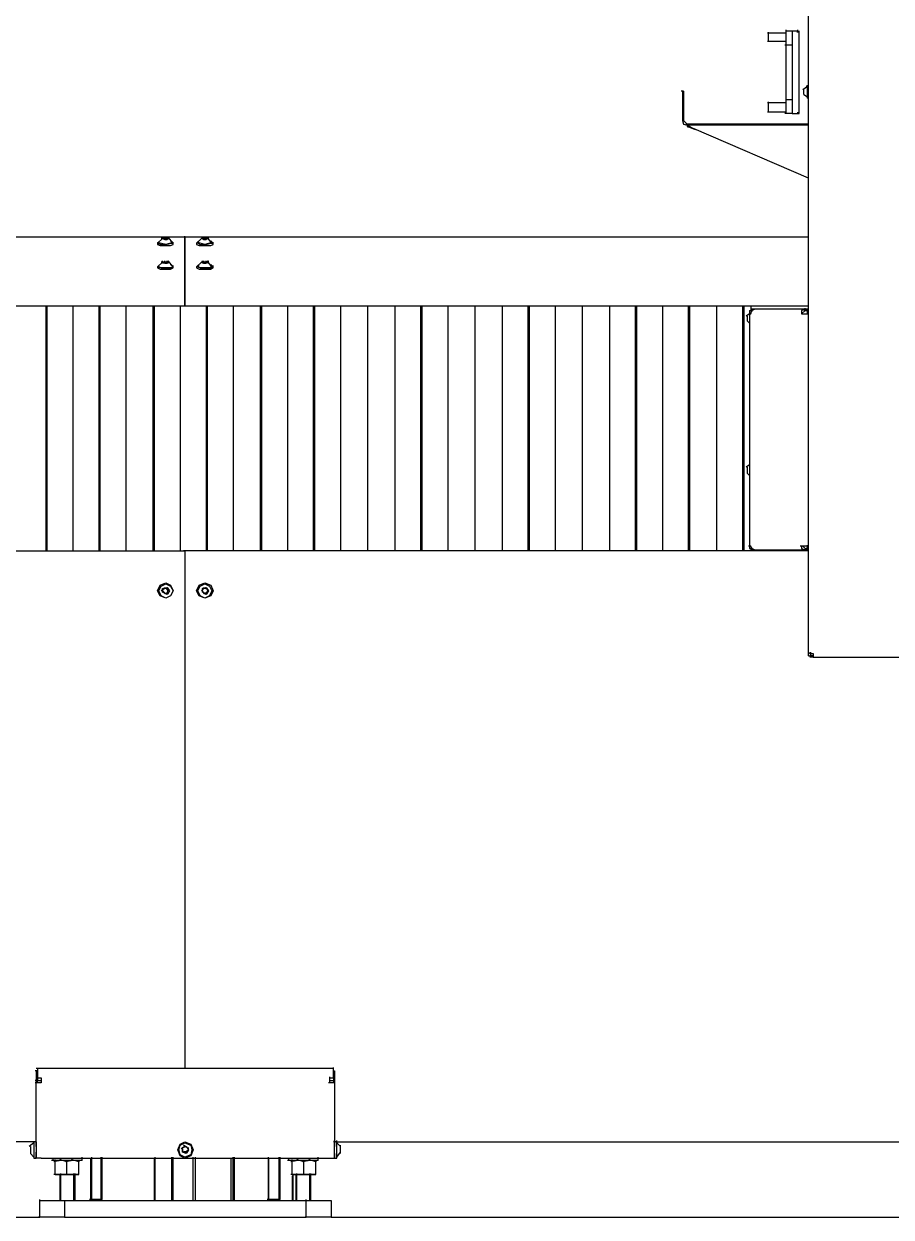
# Model space of a CAD drawing. Header units: inches. Extents: x 144 to 9879, y -166 to 6992.
# Drawn here: x 7871 to 8752, y 4601 to 5813 of the extents above; entities that cross this region are included whole.
import ezdxf

# ---------------------------------------------------------------- set-up
doc = ezdxf.new("R2010")
doc.units = ezdxf.units.IN
doc.header["$MEASUREMENT"] = 0

msp = doc.modelspace()

# ---------------------------------------------------------------- linework, layer by layer
at = {"color": 7}
for points in [[(8668.4, 5174.6), (8668.4, 5955.5)], [(8645.6, 5791.4), (8645.6, 5807)], [(8657.6, 5804.6), (8657.6, 5807)], [(8645.6, 5803.4), (8626.5, 5803.4)], [(8645.6, 5795), (8626.5, 5795)], [(8627.7, 5795), (8627.7, 5804.6)], [(8645.6, 5805.8), (8651.6, 5805.8)], [(8651.6, 5805.8), (8651.6, 5722)], [(8651.6, 5805.8), (8657.6, 5805.8)], [(8658.8, 5804.6), (8656.4, 5804.6)], [(8658.8, 5722), (8658.8, 5805.8)], [(8651.6, 5791.4), (8644.4, 5791.4)], [(8645.6, 5736.3), (8645.6, 5792.6)], [(8667.2, 5749.5), (8662.4, 5745.9)], [(8663.6, 5741.1), (8663.6, 5747.1)], [(8668.4, 5749.5), (8666, 5749.5)], [(8667.2, 5737.5), (8667.2, 5750.7)], [(8541.4, 5744.7), (8539, 5744.7)], [(8540.2, 5744.7), (8540.2, 5714.8)], [(8541.4, 5744.7), (8541.4, 5714.8)], [(8627.7, 5723.2), (8627.7, 5733.9)], [(8645.6, 5722), (8645.6, 5737.5)], [(8645.6, 5736.3), (8651.6, 5736.3)], [(8663.6, 5741.1), (8667.2, 5738.7)], [(8667.2, 5737.5), (8668.4, 5737.5)], [(8645.6, 5732.7), (8626.5, 5732.7)], [(8645.6, 5723.2), (8626.5, 5723.2)], [(8651.6, 5722), (8644.4, 5722)], [(8651.6, 5722), (8657.6, 5722)], [(8657.6, 5722), (8657.6, 5723.2)], [(8657.6, 5722), (8658.8, 5722)], [(8540.2, 5714.8), (8541.4, 5711.2), (8545, 5710)], [(8541.4, 5714.8), (8545, 5711.2)], [(8668.4, 5711.2), (8543.8, 5711.2)], [(8668.4, 5710), (8543.8, 5710)], [(8545, 5711.2), (8545, 5710)], [(8553.4, 5705.2), (8545, 5710)], [(8546.2, 5710), (8546.2, 5708.8)], [(8546.2, 5707.6), (8546.2, 5710)], [(8553.4, 5705.2), (8545, 5708.8)], [(8668.4, 5656.1), (8552.2, 5706.4)], [(8034.8, 5596.2), (6549.6, 5596.2)], [(8012, 5595), (8007.2, 5590.2)], [(8008.4, 5591.4), (8007.2, 5590.2), (8010.8, 5589), (8015.6, 5589), (8021.6, 5590.2), (8022.8, 5590.2)], [(8007.2, 5590.2), (8007.2, 5589)], [(8007.2, 5589), (8009.6, 5587.8), (8020.4, 5587.8), (8022.8, 5589)], [(8022.8, 5590.2), (8020.4, 5590.2), (8015.6, 5589), (8009.6, 5590.2), (8008.4, 5590.2)], [(8014.4, 5595), (8010.8, 5595)], [(8012, 5595), (8012, 5596.2)], [(8014.4, 5595), (8012, 5595)], [(8012, 5595), (8014.4, 5593.8)], [(8019.2, 5595), (8016.8, 5593.8), (8012, 5595), (8019.2, 5595)], [(8016.8, 5595), (8013.2, 5595)], [(8016.8, 5595), (8013.2, 5595)], [(8014.4, 5595), (8014.4, 5596.2)], [(8014.4, 5593.8), (8014.4, 5596.2)], [(8014.4, 5595), (8014.4, 5593.8)], [(8014.4, 5593.8), (8014.4, 5595)], [(8014.4, 5593.8), (8016.8, 5593.8)], [(8018, 5595), (8015.6, 5595)], [(8016.8, 5595), (8016.8, 5596.2)], [(8016.8, 5593.8), (8016.8, 5596.2)], [(8016.8, 5593.8), (8018, 5596.2)], [(8016.8, 5595), (8016.8, 5593.8)], [(8016.8, 5593.8), (8016.8, 5595)], [(8018, 5595), (8016.8, 5595)], [(8018, 5595), (8018, 5596.2)], [(8022.8, 5590.2), (8018, 5596.2)], [(8022.8, 5590.2), (8020.4, 5592.6)], [(8022.8, 5590.2), (8022.8, 5591.4)], [(8022.8, 5589), (8022.8, 5591.4)], [(8668.4, 5596.2), (8033.6, 5596.2)], [(8034.8, 5556.7), (8034.8, 5597.4)], [(8034.8, 5596.2), (8034.8, 5597.4)], [(8034.8, 5596.2), (8034.8, 5597.4)], [(8034.8, 5596.2), (8034.8, 5556.7)], [(8051.6, 5595), (8046.8, 5590.2)], [(8046.8, 5590.2), (8046.8, 5589)], [(8046.8, 5589), (8049.2, 5587.8), (8061.1, 5587.8), (8063.5, 5589)], [(8049.2, 5591.4), (8048, 5590.2), (8050.4, 5589), (8056.3, 5589), (8061.1, 5590.2), (8063.5, 5590.2)], [(8048, 5590.2), (8048, 5591.4)], [(8062.3, 5590.2), (8059.9, 5590.2), (8055.1, 5589), (8050.4, 5590.2), (8048, 5590.2)], [(8054, 5595), (8051.6, 5595)], [(8052.8, 5595), (8052.8, 5596.2)], [(8056.3, 5595), (8052.8, 5595)], [(8054, 5595), (8052.8, 5595)], [(8056.3, 5595), (8052.8, 5595)], [(8052.8, 5595), (8054, 5593.8)], [(8058.7, 5595), (8056.3, 5593.8), (8052.8, 5595), (8058.7, 5595)], [(8054, 5595), (8054, 5596.2)], [(8054, 5593.8), (8054, 5596.2)], [(8054, 5595), (8054, 5593.8)], [(8054, 5593.8), (8054, 5595)], [(8054, 5593.8), (8056.3, 5593.8)], [(8058.7, 5595), (8055.1, 5595)], [(8056.3, 5595), (8056.3, 5596.2)], [(8056.3, 5593.8), (8056.3, 5596.2)], [(8056.3, 5593.8), (8058.7, 5596.2)], [(8056.3, 5595), (8056.3, 5593.8)], [(8056.3, 5593.8), (8056.3, 5595)], [(8058.7, 5595), (8056.3, 5595)], [(8062.3, 5590.2), (8057.5, 5596.2)], [(8058.7, 5595), (8058.7, 5596.2)], [(8063.5, 5590.2), (8061.1, 5592.6)], [(8063.5, 5589), (8063.5, 5591.4)], [(8012, 5571), (8007.2, 5566.2)], [(8008.4, 5567.4), (8007.2, 5566.2), (8010.8, 5565.1), (8021.6, 5565.1), (8022.8, 5566.2)], [(8007.2, 5566.2), (8007.2, 5565.1)], [(8007.2, 5565.1), (8009.6, 5563.9), (8020.4, 5563.9), (8022.8, 5565.1)], [(8022.8, 5566.2), (8020.4, 5565.1), (8009.6, 5565.1), (8008.4, 5566.2)], [(8014.4, 5571), (8010.8, 5571)], [(8012, 5571), (8012, 5572.2)], [(8014.4, 5571), (8013.2, 5571), (8013.2, 5569.8), (8012, 5569.8), (8012, 5571)], [(8012, 5571), (8014.4, 5569.8)], [(8019.2, 5571), (8016.8, 5569.8), (8012, 5569.8), (8012, 5571), (8019.2, 5571)], [(8016.8, 5571), (8013.2, 5571)], [(8016.8, 5571), (8013.2, 5571)], [(8014.4, 5571), (8014.4, 5572.2)], [(8014.4, 5569.8), (8014.4, 5572.2)], [(8014.4, 5571), (8014.4, 5569.8)], [(8014.4, 5569.8), (8014.4, 5571)], [(8014.4, 5569.8), (8016.8, 5569.8)], [(8018, 5571), (8015.6, 5571)], [(8016.8, 5571), (8016.8, 5572.2)], [(8016.8, 5569.8), (8016.8, 5572.2)], [(8016.8, 5569.8), (8018, 5572.2)], [(8016.8, 5571), (8016.8, 5569.8)], [(8016.8, 5569.8), (8016.8, 5571)], [(8018, 5571), (8018, 5569.8), (8016.8, 5569.8), (8016.8, 5571)], [(8018, 5571), (8018, 5572.2)], [(8022.8, 5566.2), (8018, 5572.2)], [(8022.8, 5566.2), (8020.4, 5568.6)], [(8022.8, 5565.1), (8022.8, 5567.4)], [(8022.8, 5566.2), (8022.8, 5567.4)], [(8051.6, 5571), (8046.8, 5566.2)], [(8046.8, 5566.2), (8046.8, 5565.1)], [(8046.8, 5565.1), (8049.2, 5563.9), (8061.1, 5563.9), (8063.5, 5565.1)], [(8049.2, 5567.4), (8048, 5566.2), (8050.4, 5565.1), (8061.1, 5565.1), (8063.5, 5566.2)], [(8048, 5566.2), (8048, 5567.4)], [(8062.3, 5566.2), (8059.9, 5565.1), (8050.4, 5565.1), (8048, 5566.2)], [(8054, 5571), (8051.6, 5571)], [(8052.8, 5571), (8052.8, 5572.2)], [(8056.3, 5571), (8052.8, 5571)], [(8054, 5571), (8054, 5569.8), (8052.8, 5569.8), (8052.8, 5571)], [(8056.3, 5571), (8052.8, 5571)], [(8052.8, 5571), (8054, 5569.8)], [(8058.7, 5571), (8056.3, 5569.8), (8052.8, 5569.8), (8052.8, 5571), (8058.7, 5571)], [(8054, 5571), (8054, 5572.2)], [(8054, 5569.8), (8054, 5572.2)], [(8054, 5571), (8054, 5569.8)], [(8054, 5569.8), (8054, 5571)], [(8054, 5569.8), (8056.3, 5569.8)], [(8058.7, 5571), (8055.1, 5571)], [(8056.3, 5571), (8056.3, 5572.2)], [(8056.3, 5569.8), (8056.3, 5572.2)], [(8056.3, 5569.8), (8058.7, 5572.2)], [(8056.3, 5571), (8056.3, 5569.8)], [(8056.3, 5569.8), (8056.3, 5571)], [(8058.7, 5571), (8057.5, 5569.8), (8057.5, 5571), (8056.3, 5571)], [(8062.3, 5566.2), (8057.5, 5572.2)], [(8058.7, 5571), (8058.7, 5572.2)], [(8063.5, 5566.2), (8061.1, 5568.6)], [(8063.5, 5565.1), (8063.5, 5567.4)], [(8034.8, 5551.9), (8034.8, 5557.9)], [(8034.8, 5556.7), (8034.8, 5551.9)], [(8034.8, 5526.7), (8034.8, 5553.1)], [(8034.8, 5551.9), (8034.8, 5526.7)], [(6550.8, 5526.7), (8034.8, 5526.7)], [(7893.5, 5526.7), (7893.5, 5277.6)], [(7894.6, 5526.7), (7894.6, 5277.6)], [(7921, 5526.7), (7921, 5277.6)], [(7947.4, 5526.7), (7947.4, 5277.6)], [(7948.5, 5526.7), (7948.5, 5277.6)], [(7974.9, 5526.7), (7974.9, 5277.6)], [(8002.4, 5526.7), (8002.4, 5277.6)], [(8003.6, 5526.7), (8003.6, 5277.6)], [(8030, 5526.7), (8030, 5277.6)], [(8034.8, 5526.7), (8668.4, 5526.7)], [(8056.3, 5526.7), (8056.3, 5277.6)], [(8057.5, 5526.7), (8057.5, 5277.6)], [(8083.9, 5526.7), (8083.9, 5277.6)], [(8111.4, 5526.7), (8111.4, 5277.6)], [(8112.6, 5526.7), (8112.6, 5277.6)], [(8139, 5526.7), (8139, 5277.6)], [(8165.3, 5526.7), (8165.3, 5277.6)], [(8166.5, 5526.7), (8166.5, 5277.6)], [(8192.9, 5526.7), (8192.9, 5277.6)], [(8220.4, 5526.7), (8220.4, 5277.6)], [(8220.4, 5526.7), (8220.4, 5277.6)], [(8248, 5526.7), (8248, 5277.6)], [(8274.3, 5526.7), (8274.3, 5277.6)], [(8275.5, 5526.7), (8275.5, 5277.6)], [(8301.9, 5526.7), (8301.9, 5277.6)], [(8329.4, 5526.7), (8329.4, 5277.6)], [(8329.4, 5526.7), (8329.4, 5277.6)], [(8357, 5526.7), (8357, 5277.6)], [(8383.3, 5526.7), (8383.3, 5277.6)], [(8384.5, 5526.7), (8384.5, 5277.6)], [(8410.9, 5526.7), (8410.9, 5277.6)], [(8438.4, 5526.7), (8438.4, 5277.6)], [(8438.4, 5526.7), (8438.4, 5277.6)], [(8466, 5526.7), (8466, 5277.6)], [(8492.3, 5526.7), (8492.3, 5277.6)], [(8493.5, 5526.7), (8493.5, 5277.6)], [(8519.9, 5526.7), (8519.9, 5277.6)], [(8546.2, 5526.7), (8546.2, 5277.6)], [(8547.4, 5526.7), (8547.4, 5277.6)], [(8575, 5526.7), (8575, 5277.6)], [(8601.3, 5526.7), (8601.3, 5277.6)], [(8602.5, 5526.7), (8602.5, 5277.6)], [(8602.5, 5526.7), (8602.5, 5277.6)], [(8608.5, 5518.3), (8604.9, 5515.9)], [(8606.1, 5515.9), (8606.1, 5511.2)], [(8608.5, 5521.9), (8610.9, 5521.9)], [(8608.5, 5521.9), (8608.5, 5518.3)], [(8608.5, 5518.3), (8609.7, 5518.3)], [(8608.5, 5518.3), (8608.5, 5282.4)], [(8609.7, 5526.7), (8609.7, 5521.9)], [(8609.7, 5518.3), (8610.9, 5521.9), (8613.3, 5523.1)], [(8613.3, 5523.1), (8609.7, 5523.1)], [(8610.9, 5521.9), (8610.9, 5523.1)], [(8610.9, 5521.9), (8610.9, 5523.1)], [(8610.9, 5523.1), (8610.9, 5521.9)], [(8610.9, 5521.9), (8610.9, 5520.7)], [(8664.8, 5523.1), (8612.1, 5523.1)], [(8664.8, 5523.1), (8661.2, 5521.9), (8661.2, 5518.3)], [(8664.8, 5521.9), (8661.2, 5518.3)], [(8661.2, 5518.3), (8668.4, 5518.3)], [(8667.2, 5523.1), (8663.6, 5523.1)], [(8663.6, 5521.9), (8667.2, 5521.9)], [(8667.2, 5521.9), (8663.6, 5521.9)], [(8664.8, 5521.9), (8664.8, 5524.3)], [(8668.4, 5521.9), (8666, 5521.9)], [(8667.2, 5518.3), (8667.2, 5523.1)], [(8667.2, 5523.1), (8667.2, 5521.9)], [(8606.1, 5511.2), (8608.5, 5508.8)], [(8608.5, 5365), (8604.9, 5362.6)], [(8606.1, 5362.6), (8606.1, 5356.6)], [(8606.1, 5356.6), (8608.5, 5354.2)], [(6550.8, 5277.6), (8034.8, 5277.6)], [(8668.4, 5277.6), (8033.6, 5277.6)], [(8034.8, 5277.6), (8034.8, 4751.8)], [(8034.8, 5277.6), (8034.8, 4751.8)], [(8609.7, 5282.4), (8607.3, 5282.4)], [(8608.5, 5282.4), (8608.5, 5280)], [(8608.5, 5280), (8610.9, 5280)], [(8613.3, 5278.8), (8610.9, 5280), (8609.7, 5282.4)], [(8609.7, 5280), (8609.7, 5277.6)], [(8610.9, 5280), (8610.9, 5281.2)], [(8610.9, 5278.8), (8610.9, 5281.2)], [(8610.9, 5280), (8610.9, 5281.2)], [(8610.9, 5278.8), (8613.3, 5278.8)], [(8613.3, 5278.8), (8664.8, 5278.8)], [(8668.4, 5282.4), (8660, 5282.4)], [(8661.2, 5282.4), (8661.2, 5280), (8664.8, 5278.8)], [(8662.4, 5282.4), (8664.8, 5280)], [(8664.8, 5280), (8664.8, 5278.8)], [(8664.8, 5280), (8667.2, 5280)], [(8664.8, 5278.8), (8667.2, 5278.8)], [(8668.4, 5280), (8666, 5280)], [(8667.2, 5280), (8667.2, 5283.6)], [(8667.2, 5278.8), (8667.2, 5281.2)], [(8022.8, 5236.9), (8020.4, 5232.1), (8015.6, 5229.7), (8009.6, 5232.1), (8007.2, 5236.9), (8009.6, 5242.9), (8015.6, 5245.2), (8020.4, 5242.9), (8022.8, 5236.9)], [(8022.8, 5236.9), (8020.4, 5232.1), (8015.6, 5229.7), (8010.8, 5232.1), (8008.4, 5236.9), (8010.8, 5241.7), (8015.6, 5244), (8020.4, 5241.7), (8022.8, 5236.9)], [(8014.4, 5239.3), (8010.8, 5236.9)], [(8014.4, 5239.3), (8010.8, 5236.9)], [(8019.2, 5236.9), (8016.8, 5233.3), (8012, 5235.7), (8012, 5239.3), (8016.8, 5240.5), (8019.2, 5236.9)], [(8012, 5236.9), (8012, 5238.1)], [(8012, 5236.9), (8014.4, 5234.5)], [(8012, 5236.9), (8014.4, 5234.5)], [(8016.8, 5239.3), (8013.2, 5239.3)], [(8016.8, 5239.3), (8013.2, 5239.3)], [(8014.4, 5239.3), (8014.4, 5240.5)], [(8018, 5236.9), (8015.6, 5240.5)], [(8018, 5236.9), (8015.6, 5240.5)], [(8016.8, 5239.3), (8016.8, 5240.5)], [(8016.8, 5234.5), (8018, 5238.1)], [(8016.8, 5234.5), (8018, 5238.1)], [(8018, 5236.9), (8018, 5238.1)], [(8063.5, 5236.9), (8061.1, 5232.1), (8055.1, 5229.7), (8049.2, 5232.1), (8046.8, 5236.9), (8049.2, 5242.9), (8055.1, 5245.2), (8061.1, 5242.9), (8063.5, 5236.9)], [(8062.3, 5236.9), (8059.9, 5232.1), (8055.1, 5229.7), (8050.4, 5232.1), (8048, 5236.9), (8050.4, 5241.7), (8055.1, 5244), (8059.9, 5241.7), (8062.3, 5236.9)], [(8054, 5239.3), (8051.6, 5236.9)], [(8054, 5239.3), (8051.6, 5236.9)], [(8058.7, 5236.9), (8056.3, 5233.3), (8052.8, 5235.7), (8052.8, 5239.3), (8056.3, 5240.5), (8058.7, 5236.9)], [(8056.3, 5239.3), (8052.8, 5239.3)], [(8056.3, 5239.3), (8052.8, 5239.3)], [(8052.8, 5236.9), (8052.8, 5238.1)], [(8052.8, 5236.9), (8054, 5234.5)], [(8052.8, 5236.9), (8054, 5234.5)], [(8054, 5239.3), (8054, 5240.5)], [(8058.7, 5236.9), (8055.1, 5240.5)], [(8058.7, 5236.9), (8055.1, 5240.5)], [(8056.3, 5239.3), (8056.3, 5240.5)], [(8056.3, 5234.5), (8058.7, 5238.1)], [(8056.3, 5234.5), (8058.7, 5238.1)], [(8058.7, 5236.9), (8058.7, 5238.1)], [(8014.4, 5234.5), (8014.4, 5235.7)], [(8014.4, 5234.5), (8016.8, 5234.5)], [(8014.4, 5234.5), (8016.8, 5234.5)], [(8016.8, 5234.5), (8016.8, 5235.7)], [(8054, 5234.5), (8054, 5235.7)], [(8054, 5234.5), (8056.3, 5234.5)], [(8054, 5234.5), (8056.3, 5234.5)], [(8056.3, 5234.5), (8056.3, 5235.7)], [(8668.4, 5171), (8668.4, 5175.8)], [(8668.4, 5174.6), (8669.6, 5173.4), (8673.2, 5173.4)], [(8668.4, 5171), (8670.8, 5171)], [(8673.2, 5171), (8669.6, 5171)], [(8673.2, 5169.8), (8669.6, 5169.8)], [(8670.8, 5171), (8670.8, 5174.6)], [(8670.8, 5171), (8670.8, 5174.6)], [(8670.8, 5169.8), (8670.8, 5172.2)], [(8673.2, 5173.4), (8673.2, 5169.8)], [(8673.2, 5169.8), (8947.5, 5169.8)], [(8185.7, 4751.8), (7883.9, 4751.8)], [(7885.1, 4751.8), (7885.1, 4742.2)], [(8185.7, 4742.2), (8185.7, 4753)], [(7885.1, 4749.4), (7882.7, 4749.4)], [(7885.1, 4739.8), (7882.7, 4739.8)], [(7883.9, 4749.4), (7883.9, 4739.8)], [(7883.9, 4739.8), (7883.9, 4737.4)], [(7885.1, 4749.4), (7885.1, 4739.8)], [(7885.1, 4742.2), (7885.1, 4739.8)], [(7885.1, 4742.2), (7888.7, 4742.2)], [(7885.1, 4737.4), (7885.1, 4741)], [(7885.1, 4739.8), (7888.7, 4739.8)], [(7888.7, 4742.2), (7888.7, 4737.4)], [(8182.1, 4737.4), (8182.1, 4743.4)], [(8182.1, 4742.2), (8185.7, 4742.2)], [(8182.1, 4739.8), (8185.7, 4739.8)], [(8185.7, 4749.4), (8185.7, 4739.8)], [(8185.7, 4749.4), (8186.9, 4749.4)], [(8185.7, 4742.2), (8185.7, 4739.8)], [(8185.7, 4739.8), (8186.9, 4739.8)], [(8185.7, 4739.8), (8185.7, 4737.4)], [(8186.9, 4749.4), (8186.9, 4739.8)], [(8186.9, 4739.8), (8186.9, 4737.4)], [(7888.7, 4737.4), (7882.7, 4737.4)], [(7883.9, 4672.7), (7883.9, 4738.6)], [(8186.9, 4737.4), (8180.9, 4737.4)], [(8186.9, 4737.4), (8186.9, 4672.7)], [(7881.5, 4677.5), (6712.5, 4677.5)], [(7881.5, 4676.3), (7876.7, 4672.7)], [(7877.9, 4672.7), (7877.9, 4665.5)], [(7883.9, 4677.5), (7880.3, 4677.5)], [(7881.5, 4677.5), (7881.5, 4660.7)], [(7883.9, 4677.5), (7883.9, 4660.7)], [(7883.9, 4660.7), (7883.9, 4666.7)], [(8043.2, 4669.1), (8040.8, 4663.1), (8034.8, 4660.7), (8030, 4663.1), (8027.6, 4669.1), (8030, 4675.1), (8034.8, 4677.5), (8040.8, 4675.1), (8043.2, 4669.1)], [(8042, 4669.1), (8040.8, 4664.3), (8034.8, 4661.9), (8030, 4664.3), (8028.8, 4669.1), (8030, 4673.9), (8034.8, 4676.3), (8040.8, 4673.9), (8042, 4669.1)], [(8034.8, 4672.7), (8031.2, 4670.3)], [(8034.8, 4672.7), (8031.2, 4670.3)], [(8038.4, 4669.1), (8036, 4665.5), (8032.4, 4666.7), (8032.4, 4671.5), (8036, 4672.7), (8038.4, 4669.1)], [(8032.4, 4670.3), (8032.4, 4671.5)], [(8032.4, 4670.3), (8032.4, 4667.9)], [(8032.4, 4670.3), (8032.4, 4667.9)], [(8032.4, 4667.9), (8032.4, 4669.1)], [(8032.4, 4667.9), (8034.8, 4666.7)], [(8032.4, 4667.9), (8034.8, 4666.7)], [(8038.4, 4670.3), (8033.6, 4673.9)], [(8038.4, 4670.3), (8033.6, 4673.9)], [(8034.8, 4672.7), (8034.8, 4673.9)], [(8034.8, 4666.7), (8038.4, 4669.1)], [(8034.8, 4666.7), (8038.4, 4669.1)], [(8034.8, 4666.7), (8034.8, 4667.9)], [(8038.4, 4670.3), (8038.4, 4671.5)], [(8038.4, 4667.9), (8038.4, 4671.5)], [(8038.4, 4667.9), (8038.4, 4671.5)], [(8038.4, 4667.9), (8038.4, 4669.1)], [(8189.3, 4677.5), (8185.7, 4677.5)], [(8186.9, 4660.7), (8186.9, 4678.7)], [(8192.9, 4672.7), (8188.1, 4677.5)], [(8189.3, 4660.7), (8189.3, 4678.7)], [(8189.3, 4677.5), (9357.1, 4677.5)], [(8189.3, 4661.9), (8192.9, 4666.7)], [(8192.9, 4665.5), (8192.9, 4673.9)], [(7877.9, 4665.5), (7881.5, 4661.9)], [(7881.5, 4660.7), (7883.9, 4660.7)], [(7888.7, 4660.7), (7882.7, 4660.7)], [(7888.7, 4660.7), (8182.1, 4660.7)], [(7930.6, 4658.3), (7899.4, 4658.3)], [(7900.6, 4660.7), (7900.6, 4658.3)], [(7909, 4658.3), (7901.8, 4657.1)], [(7903, 4657.1), (7903, 4659.5)], [(7903, 4644), (7903, 4658.3)], [(7915, 4657.1), (7907.8, 4659.5)], [(7921, 4658.3), (7913.8, 4657.1)], [(7915, 4644), (7915, 4658.3)], [(7927, 4657.1), (7919.8, 4659.5)], [(7927, 4658.3), (7927, 4657.1)], [(7927, 4644), (7927, 4658.3)], [(7930.6, 4658.3), (7930.6, 4661.9)], [(7939, 4660.7), (7939, 4618.8)], [(7940.2, 4617.6), (7940.2, 4661.9)], [(7949.7, 4617.6), (7949.7, 4661.9)], [(7950.9, 4618.8), (7950.9, 4661.9)], [(8003.6, 4660.7), (8003.6, 4617.6)], [(8004.8, 4617.6), (8004.8, 4661.9)], [(8021.6, 4617.6), (8021.6, 4661.9)], [(8022.8, 4617.6), (8022.8, 4661.9)], [(8043.2, 4617.6), (8043.2, 4661.9)], [(8045.6, 4617.6), (8045.6, 4661.9)], [(8081.5, 4660.7), (8081.5, 4617.6)], [(8083.9, 4617.6), (8083.9, 4661.9)], [(8083.9, 4660.7), (8083.9, 4617.6)], [(8085.1, 4617.6), (8085.1, 4661.9)], [(8119.8, 4617.6), (8119.8, 4661.9)], [(8119.8, 4660.7), (8119.8, 4618.8)], [(8130.6, 4617.6), (8130.6, 4661.9)], [(8131.8, 4618.8), (8131.8, 4661.9)], [(8170.1, 4658.3), (8139, 4658.3)], [(8140.2, 4660.7), (8140.2, 4658.3)], [(8149.8, 4658.3), (8142.6, 4657.1)], [(8143.8, 4657.1), (8143.8, 4659.5)], [(8143.8, 4644), (8143.8, 4658.3)], [(8155.8, 4657.1), (8148.6, 4659.5)], [(8161.7, 4658.3), (8154.6, 4657.1)], [(8155.8, 4644), (8155.8, 4658.3)], [(8167.7, 4657.1), (8160.6, 4659.5)], [(8167.7, 4658.3), (8167.7, 4657.1)], [(8167.7, 4644), (8167.7, 4658.3)], [(8170.1, 4658.3), (8170.1, 4661.9)], [(8182.1, 4660.7), (8186.9, 4660.7)], [(8186.9, 4665.5), (8186.9, 4660.7)], [(8186.9, 4660.7), (8189.3, 4660.7)], [(7909, 4644), (7901.8, 4644)], [(7903, 4644), (7903, 4645.2)], [(7903, 4644), (7909, 4644)], [(7921, 4644), (7907.8, 4644)], [(7907.8, 4644), (7907.8, 4617.6)], [(7909, 4617.6), (7909, 4645.2)], [(7909, 4644), (7915, 4644)], [(7915, 4644), (7921, 4644)], [(7927, 4644), (7919.8, 4644)], [(7921, 4644), (7927, 4644)], [(7922.2, 4617.6), (7922.2, 4645.2)], [(7923.4, 4617.6), (7923.4, 4645.2)], [(7927, 4644), (7927, 4645.2)], [(8149.8, 4644), (8142.6, 4644)], [(8143.8, 4644), (8143.8, 4645.2)], [(8143.8, 4644), (8149.8, 4644)], [(8143.8, 4642.8), (8143.8, 4617.6)], [(8145, 4617.6), (8145, 4644)], [(8147.4, 4644), (8147.4, 4617.6)], [(8148.6, 4617.6), (8148.6, 4645.2)], [(8161.7, 4644), (8148.6, 4644)], [(8149.8, 4644), (8155.8, 4644)], [(8155.8, 4644), (8161.7, 4644)], [(8167.7, 4644), (8160.6, 4644)], [(8161.7, 4617.6), (8161.7, 4645.2)], [(8161.7, 4644), (8167.7, 4644)], [(8162.9, 4617.6), (8162.9, 4645.2)], [(8167.7, 4644), (8167.7, 4645.2)], [(7887.5, 4600.9), (7887.5, 4618.8)], [(7950.9, 4618.8), (7937.8, 4618.8)], [(7939, 4618.8), (7941.4, 4617.6)], [(7949.7, 4617.6), (7950.9, 4620)], [(8131.8, 4618.8), (8118.6, 4618.8)], [(8119.8, 4618.8), (8121, 4617.6)], [(8129.4, 4617.6), (8131.8, 4620)], [(8158.2, 4600.9), (8158.2, 4618.8)], [(7887.5, 4617.6), (7912.6, 4617.6)], [(7912.6, 4617.6), (8158.2, 4617.6)], [(7912.6, 4617.6), (7912.6, 4600.9)], [(8158.2, 4617.6), (8183.3, 4617.6)], [(8183.3, 4617.6), (8183.3, 4600.9)], [(7053.8, 4600.9), (7887.5, 4600.9)], [(7912.6, 4600.9), (7886.3, 4600.9)], [(7912.6, 4600.9), (8158.2, 4600.9)], [(8183.3, 4600.9), (8157, 4600.9)], [(8183.3, 4600.9), (9112.8, 4600.9)]]:
    msp.add_lwpolyline(points, dxfattribs=at)

doc.saveas('drawing.dxf')
